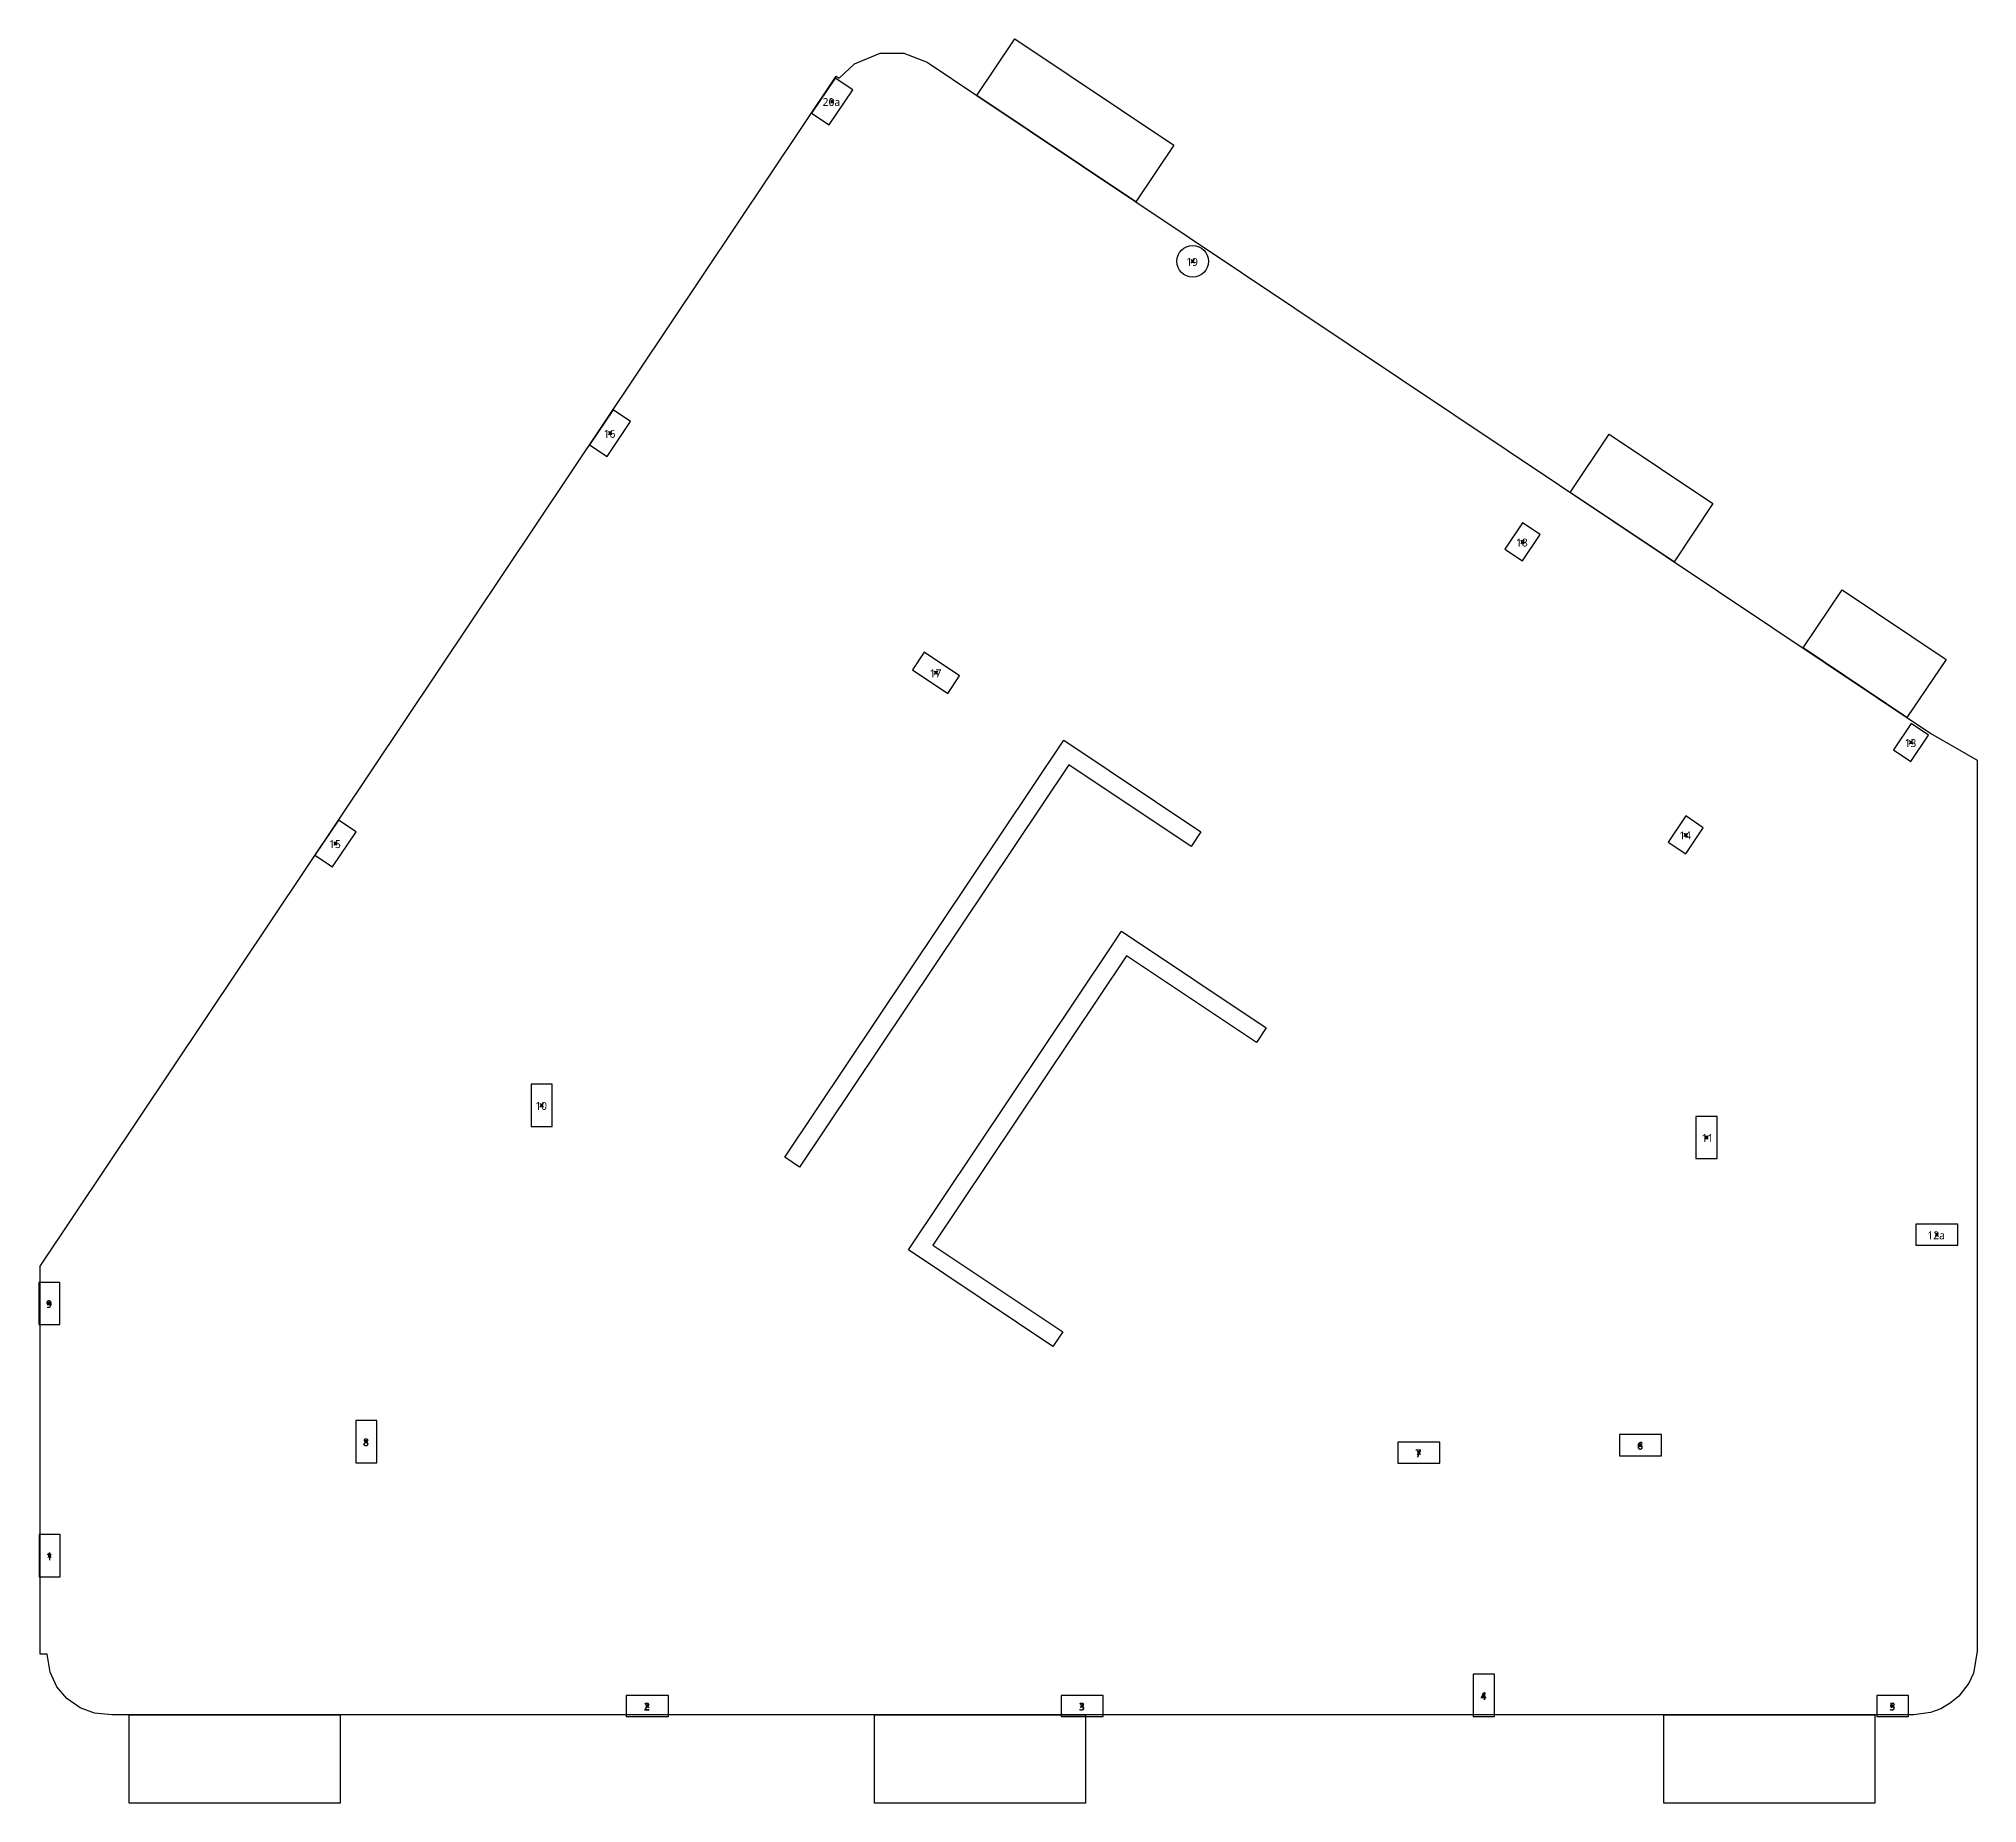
# Model space of a CAD drawing. Header units: feet. Extents: x 12833 to 16284, y 7481 to 23375.
# Drawn here: x 15173 to 16275, y 13437 to 14440 of the extents above; entities that cross this region are included whole.
import ezdxf

# ---------------------------------------------------------------- set-up
doc = ezdxf.new("R2010")
doc.units = ezdxf.units.FT
doc.header["$MEASUREMENT"] = 0
doc.header["$PDMODE"] = 99
for name, color, linetype in [('BOUNDARY', 4, 'Continuous'), ('COLS', 92, 'Continuous'), ('POINT', 2, 'Continuous'), ('WALL', 160, 'Continuous')]:
    doc.layers.add(name, color=color, linetype=linetype)
doc.layers.add('COLUMN NUMBER', color=7, linetype='Continuous', lineweight=9)
doc.styles.add('Segoe UI_B', font='segoeuib.ttf', dxfattribs={"height": 0.375})

msp = doc.modelspace()

# ---------------------------------------------------------------- linework, layer by layer
at = {"layer": 'BOUNDARY'}
for points in [[(15727.5, 14440.5), (15817.9, 14380), (15796.3, 14347.8), (15705.9, 14408.2)], [(15214.2, 13487.3), (15204.3, 13488.2), (15196.2, 13491.2), (15188.6, 13496.5), (15183, 13503.1), (15179.1, 13511.6), (15177.5, 13521.8), (15177.5, 13521.8), (15173.4, 13521.8), (15173.4, 13742.4), (15626.1, 14419.2), (15627.8, 14418), (15636.5, 14426.3), (15651, 14432.3), (15664.4, 14432.3), (15677.7, 14427.1), (15705.9, 14408.2), (16248.3, 14045.4), (16274.7, 14030.1), (16274.7, 13524.6), (16274.7, 13523.3), (16272.6, 13511), (16269.9, 13505.3), (16264.2, 13497.9), (16259.4, 13493.9), (16254, 13490.7), (16248.1, 13488.6), (16238.7, 13487.3)], [(16065.4, 14215.6), (16124.5, 14176.1), (16102.4, 14143), (16043.3, 14182.5)], [(16197.9, 14127.1), (16257, 14087.5), (16234.8, 14054.4), (16175.7, 14094)], [(15224, 13487.3), (15344, 13487.3), (15344, 13437), (15224, 13437)], [(15647.8, 13487.3), (15767.8, 13487.3), (15767.8, 13437), (15647.8, 13437)], [(16096.5, 13487.3), (16216.5, 13487.3), (16216.5, 13437), (16096.5, 13437)]]:
    msp.add_lwpolyline(points, close=True, dxfattribs=at)
at = {"layer": 'COLS'}
for points in [[(15635.4, 14411.5), (15625.4, 14418.1), (15612, 14398.2), (15622, 14391.5)], [(15509.1, 14222.8), (15499.2, 14229.5), (15485.8, 14209.5), (15495.8, 14202.8)], [(16016.2, 14143.5), (16026.2, 14158.5), (16016.2, 14165.2), (16006.2, 14150.2)], [(15689.4, 14068.2), (15696.1, 14078.2), (15676.1, 14091.6), (15669.4, 14081.6)], [(16237.1, 14051.1), (16227.1, 14036.1), (16237, 14029.5), (16247, 14044.4)], [(16109, 13976.9), (16119, 13991.8), (16109.1, 13998.5), (16099, 13983.5)], [(15353.1, 13989.4), (15343.1, 13996.1), (15329.7, 13976.2), (15339.7, 13969.5)], [(15464.6, 13845.9), (15452.6, 13845.9), (15452.6, 13821.9), (15464.6, 13821.9)], [(16114.8, 13803.6), (16126.8, 13803.6), (16126.8, 13827.6), (16114.8, 13827.6)], [(16239.8, 13766.3), (16239.8, 13754.3), (16263.8, 13754.3), (16263.8, 13766.3)], [(15184.7, 13733.2), (15172.7, 13733.2), (15172.7, 13709.2), (15184.7, 13709.2)], [(15352.9, 13630.6), (15364.9, 13630.6), (15364.9, 13654.6), (15352.9, 13654.6)], [(16071.3, 13646.6), (16071.3, 13634.6), (16095.3, 13634.6), (16095.3, 13646.6)], [(15945.3, 13642.3), (15945.3, 13630.3), (15969.3, 13630.3), (15969.3, 13642.3)], [(15184.8, 13589.8), (15172.8, 13589.8), (15172.8, 13565.8), (15184.8, 13565.8)], [(16000.2, 13510.3), (15988.2, 13510.3), (15988.2, 13486.3), (16000.2, 13486.3)], [(15530.6, 13486.3), (15530.6, 13498.3), (15506.6, 13498.3), (15506.6, 13486.3)], [(15753.9, 13498.3), (15753.9, 13486.3), (15777.9, 13486.3), (15777.9, 13498.3)], [(16217.7, 13486.3), (16235.7, 13486.3), (16235.7, 13498.3), (16217.7, 13498.3)]]:
    msp.add_lwpolyline(points, close=True, dxfattribs=at)
msp.add_circle((15828.7, 14313.9), 9, dxfattribs=at)
at = {"layer": 'POINT'}
for p in [(15623.7, 14404.8), (15828.7, 14313.9), (15497.5, 14216.2), (16016.2, 14154.3), (15682.8, 14079.9), (16237.1, 14040.3), (16109, 13987.7), (15341.4, 13982.8), (15458.6, 13833.9), (16120.8, 13815.6), (16251.8, 13760.3), (15178.7, 13721.2), (15358.9, 13642.6), (15957.3, 13636.3), (16083.3, 13640.6), (15178.8, 13577.8), (15518.6, 13492.3), (15765.9, 13492.3), (15994.2, 13498.3), (16226.7, 13492.3)]:
    msp.add_point(p, dxfattribs=at)
at = {"layer": 'WALL'}
for points in [[(15605.2, 13798.8), (15596.9, 13804.4), (15755.5, 14041.5), (15833.4, 13989.4), (15827.8, 13981.1), (15758.2, 14027.6)], [(15754.8, 13705.1), (15749.2, 13696.8), (15667.1, 13751.7), (15782.8, 13924.6), (15788.3, 13932.9), (15870.4, 13878), (15864.9, 13869.6), (15791.1, 13919), (15681, 13754.4)]]:
    msp.add_lwpolyline(points, close=True, dxfattribs=at)

# ---------------------------------------------------------------- texts
at = {"layer": 'COLUMN NUMBER', "char_height": 4.5, "attachment_point": 1, "style": 'Segoe UI_B'}
for s, insert, width in [('20a', (15618.3, 14406.7), 12.877), ('19', (15825, 14315.8), 8.787), ('16', (15493.8, 14218), 8.787), ('18', (16012.5, 14156.2), 8.787), ('17', (15679.1, 14081.8), 8.787), ('13', (16233.4, 14042.2), 8.787), ('14', (16105.3, 13989.6), 8.787), ('15', (15337.7, 13984.7), 8.787), ('10', (15454.9, 13835.8), 8.787), ('11', (16118, 13817.5), 8.787), ('12a', (16246.4, 13762.2), 12.877), ('\\fSegoe UI|b1|i0|c0|p34|;9', (15176.8, 13723.1), 4.393), ('\\fSegoe UI|b1|i0|c0|p34|;8', (15357, 13644.5), 4.393), ('\\fSegoe UI|b1|i0|c0|p34|;7', (15955.4, 13638.2), 4.393), ('\\fSegoe UI|b1|i0|c0|p34|;6', (16081.4, 13642.5), 4.393), ('\\fSegoe UI|b1|i0|c0|p34|;1', (15176.9, 13579.7), 4.393), ('\\fSegoe UI|b1|i0|c0|p34|;2', (15516.7, 13494.2), 4.393), ('\\fSegoe UI|b1|i0|c0|p34|;3', (15764, 13494.2), 4.393), ('\\fSegoe UI|b1|i0|c0|p34|;3', (15764, 13494.2), 4.393), ('\\fSegoe UI|b1|i0|c0|p34|;4', (15992.3, 13500.2), 4.393), ('\\fSegoe UI|b1|i0|c0|p34|;5', (16224.8, 13494.2), 4.393)]:
    msp.add_mtext(s, dxfattribs=dict(at, insert=insert, width=width))

doc.saveas('drawing.dxf')
